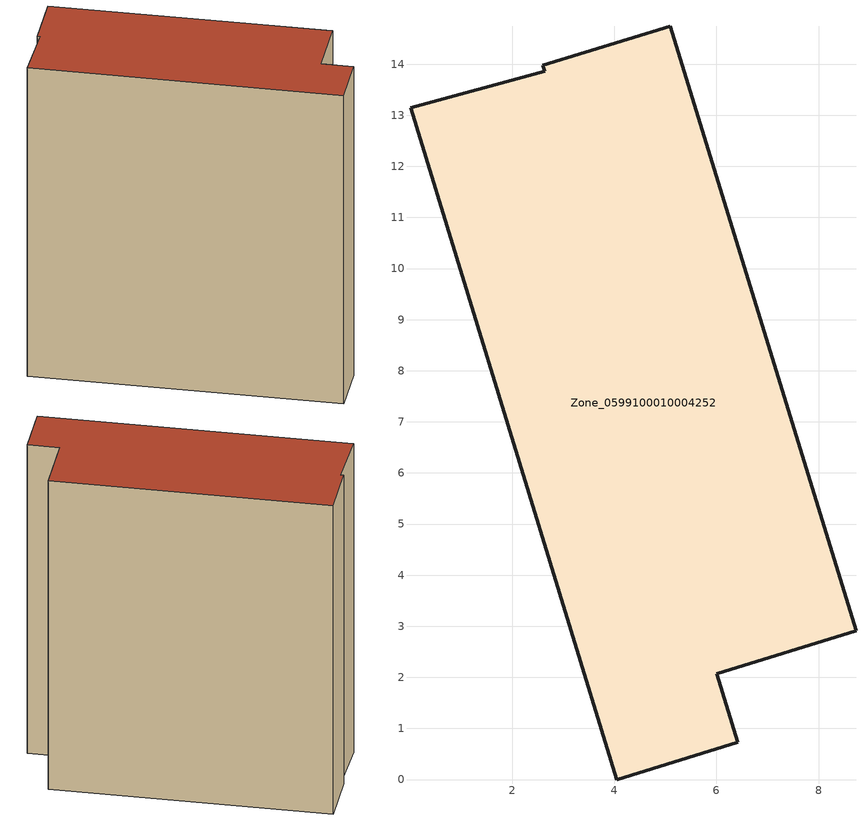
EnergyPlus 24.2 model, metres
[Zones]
Zone_0599100010004252
 floor ground (C_G): 6.01,2.07 6.42,0.73 4.05,0 0.01,13.14 2.64,13.86 2.6,13.98 5.1,14.74 8.73,2.91 z0
 wall outside (C_F): 0.01,13.14 4.05,0 6.42,0.73 6.01,2.07 8.73,2.91 5.1,14.74 2.6,13.98 2.64,13.86 0.01,13.14 z0:15.26
 roof outside (C_R): 8.73,2.91 5.1,14.74 2.6,13.98 2.64,13.86 0.01,13.14 4.05,0 6.42,0.73 6.01,2.07 z15.26
[BUILDING]
Pand.0599100010004252: North Axis=0; Terrain=City; Loads Convergence Tolerance Value=0.04; Temperature Convergence Tolerance Value=0.4; Solar Distribution=FullExterior; Maximum Number of Warmup Days=25; Minimum Number of Warmup Days=1
[Site:Location]
Rotterdam.The.Hague.AP_ZH_NLD Design_Conditions: Latitude=51.96; Longitude=4.45; Time Zone=1; Elevation=-4.5
[SITE:GROUNDTEMPERATURE:BUILDINGSURFACE]
18, 18, 18, 18, 18, 18, 18, 18, 18, 18, 18, 18
[MATERIAL] Thermal Absorptance=0.9; Solar Absorptance=0.7; Visible Absorptance=0.7
Name | Roughness | Thickness | Conductivity | Density | Specific Heat
G.TI.1946 | MediumSmooth | 0.15 | 1 | 540 | 1210
F.TI.1946 | Rough | 0.3 | 0.857143 | 1920 | 840
R.TI.1946 | MediumRough | 0.2 | 0.1 | 1500 | 1000
[CONSTRUCTION]
C_G: G.TI.1946
C_F: F.TI.1946
C_R: R.TI.1946
[ZONE]
Zone_0599100010004252: Type=1; Multiplier=1; Ceiling Height=Autocalculate; Volume=Autocalculate; Floor Area=autocalculate; Part of Total Floor Area=Yes
[ZONEINFILTRATION:DESIGNFLOWRATE]
Infil_Zone_0599100010004252: Zone or ZoneList or Space or SpaceList=Zone_0599100010004252; Schedule=AlwaysOn; Design Flow Rate Calculation Method=Flow/Area; Flow Rate per Floor Area=0.003; Constant Term Coefficient=1; Temperature Term Coefficient=0; Velocity Term Coefficient=0; Velocity Squared Term Coefficient=0
[HVACTEMPLATE:ZONE:IDEALLOADSAIRSYSTEM]
Zone_0599100010004252: Maximum Heating Supply Air Temperature=50; Minimum Cooling Supply Air Temperature=13; Maximum Heating Supply Air Humidity Ratio=0.0156; Minimum Cooling Supply Air Humidity Ratio=0.0077; Heating Limit=NoLimit; Cooling Limit=NoLimit; Dehumidification Control Type=ConstantSensibleHeatRatio; Cooling Sensible Heat Ratio=0.7; Dehumidification Setpoint=60; Humidification Control Type=None; Humidification Setpoint=30; Outdoor Air Method=None; Outdoor Air Flow Rate per Person=0.00944; Outdoor Air Flow Rate per Zone Floor Area=0; Outdoor Air Flow Rate per Zone=0; Demand Controlled Ventilation Type=None; Outdoor Air Economizer Type=NoEconomizer; Heat Recovery Type=None; Sensible Heat Recovery Effectiveness=0.7; Latent Heat Recovery Effectiveness=0.65
[ZONECONTROL:THERMOSTAT]
ThermostatControl_Zone_0599100010004252: Zone or ZoneList=Zone_0599100010004252; Control Type Schedule=DualSetpointControlType; Control 1=Thermostat_Zone_0599100010004252; Temperature Difference Between Cutout And Setpoint=0
[THERMOSTATSETPOINT:DUALSETPOINT]
Thermostat_Zone_0599100010004252: Heating Setpoint Temperature Schedule=HeatingSetpoint_Zone_0599100010004252; Cooling Setpoint Temperature Schedule=CoolingSetpoint_Zone_0599100010004252
[SCHEDULE:COMPACT]
HeatingSetpoint_Zone_0599100010004252: Through: 12/31, For: AllDays, Until: 24:00, 21
CoolingSetpoint_Zone_0599100010004252: Through: 12/31, For: AllDays, Until: 24:00, 24
DualSetpointControlType: Through: 12/31, For: AllDays, Until: 24:00, 4
AlwaysOn: Through: 12/31, For: AllDays, Until: 24:00, 1
